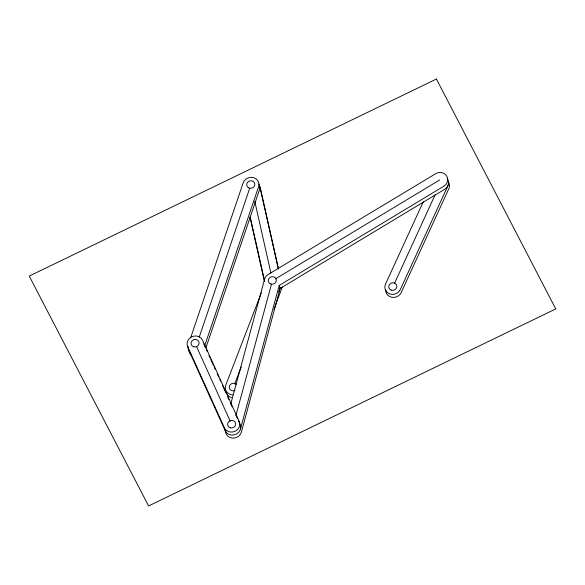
<?xml version="1.0" encoding="UTF-8"?>
<svg xmlns="http://www.w3.org/2000/svg" width="585" height="585" viewBox="0 0 585 585"><rect width="100%" height="100%" fill="white"/><g stroke="black" fill="none" stroke-linecap="round" stroke-linejoin="round"><path stroke-width="0.88" d="M282.262 287.045L273.963 309.385M230.782 403.95L264.595 279.125A8.131 7.495 -16.5 0 1 268.339 274.38L436.798 173.036A8.131 7.495 -16.5 0 1 446.772 176.136A8.131 7.495 -16.5 0 1 444.344 185.92L279.22 285.429L240.45 429.171M235.974 415.24L271.462 284.244M279.22 285.429L280.12 288.449L241.349 432.191A8.131 7.495 -16.5 0 1 232.486 438.092A8.131 7.495 -16.5 0 1 225.452 430.911M190.703 337.618L243.163 182.856A8.131 7.495 -16.5 0 1 253.327 177.555A8.131 7.495 -16.5 0 1 258.555 186.827L204.633 345.911M199.28 337.011L249.685 188.304M205.825 348.068L259.447 189.854A8.131 7.495 -16.5 0 0 258.943 184.121M261.341 292.836L225.803 385.084A8.131 7.495 -16.5 0 0 232.676 394.904M234.702 383.965L241.247 366.978M278.635 291.915L280.266 287.666M423.255 201.825L385.281 284.639A8.131 7.495 -16.5 0 0 389.917 293.999A8.131 7.495 -16.5 0 0 400.301 289.568L448.147 185.226M394.407 283.564L435.24 194.542M275.542 278.84L439.642 179.983M280.12 288.449L445.236 188.948A8.131 7.495 -16.5 0 0 447.108 178.345M203.734 343.812L205.233 347.139M206.359 349.625L207.105 351.285M208.977 355.439L210.103 357.932M210.849 359.592L213.466 365.398M214.22 367.058L215.339 369.552M217.21 373.705L218.71 377.025M219.836 379.519L220.582 381.179M222.454 385.325L225.825 392.798M227.697 396.952L228.815 399.438M230.687 403.591L232.186 406.911M235.93 415.218L237.422 418.538M238.548 421.024L240.42 425.178A8.131 7.495 -16.5 0 1 234.102 434.904A8.131 7.495 -16.5 0 1 224.589 428.549M196.655 346.803L230.249 421.215M188.75 350.057L225.693 431.693M278.562 269.1L260.603 189.204A8.131 7.495 -16.5 0 0 259.952 187.354M259.703 186.176L278.27 268.742M254.746 201.181L270.913 273.093M250.278 217.401L264.625 281.231M249.978 217.035L264.325 280.866M189.62 351.351A8.131 7.495 -16.5 0 1 187.997 346.247M235.038 390.392A4.066 3.751 -16.5 0 1 229.817 389.105A4.066 3.751 -16.5 0 1 230.965 384.074A4.066 3.751 -16.5 0 1 236.384 384.484M190.966 354.861A8.131 7.495 -16.5 0 1 188.875 350.166M231.514 397.581A8.131 7.495 -16.5 0 1 226.322 392.009M448.732 182.491A8.131 7.495 -16.5 0 1 449.046 188.246L401.2 292.588A8.131 7.495 -16.5 0 1 391.818 297.282A8.131 7.495 -16.5 0 1 385.734 289.604M436.41 79.033L29.25 276.083L148.59 505.966L555.75 308.917L436.41 79.033M239.528 422.158L202.468 339.965A8.131 7.495 -16.5 0 0 191.697 336.828A8.131 7.495 -16.5 0 0 187.858 347.029L224.794 428.666A8.131 7.495 -16.5 0 0 234.936 431.328A8.131 7.495 -16.5 0 0 239.528 422.158M193.715 346.803A4.066 3.751 -16.5 0 0 199.046 342.349A4.066 3.751 -16.5 0 0 192.458 340.433A4.066 3.751 -16.5 0 0 193.715 346.803M230.3 427.832A4.066 3.751 -16.5 0 0 235.631 423.379A4.066 3.751 -16.5 0 0 229.035 421.456A4.066 3.751 -16.5 0 0 230.3 427.832M248.808 187.924A4.066 3.751 -16.5 0 0 254.811 184.304A4.066 3.751 -16.5 0 0 248.683 181.394A4.066 3.751 -16.5 0 0 248.808 187.924M270.365 283.805A4.066 3.751 -16.5 0 0 276.369 280.193A4.066 3.751 -16.5 0 0 270.241 277.275A4.066 3.751 -16.5 0 0 270.365 283.805M391.445 290.167A4.066 3.751 -16.5 0 0 396.784 285.714A4.066 3.751 -16.5 0 0 390.188 283.791A4.066 3.751 -16.5 0 0 391.445 290.167"/></g></svg>
